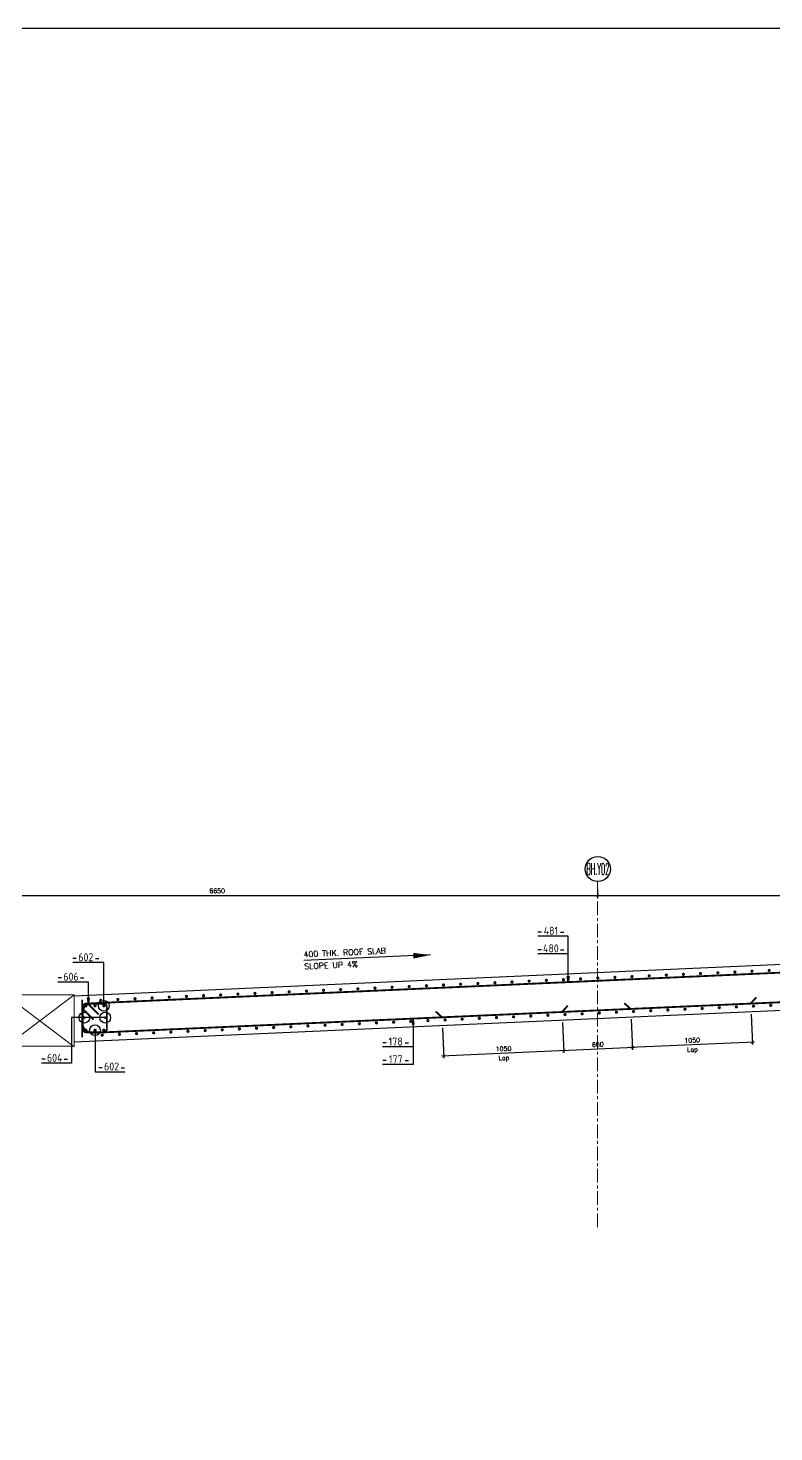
# Model space of a CAD drawing. Extents: x 660761725 to 1323371458, y 2734871439 to 5470067957.
# Drawn here: x 661351420 to 661357941, y 2734883720 to 2734896001 of the extents above; entities that cross this region are included whole.
import ezdxf
from ezdxf.enums import TextEntityAlignment as Align

# ---------------------------------------------------------------- set-up
doc = ezdxf.new("R2010")
doc.units = 0
doc.linetypes.add('AXES', pattern=[1.95, 1.2, -0.25, 0.25, -0.25])
for name, color, linetype in [('_MECh-DIM', 7, 'Continuous'), ('S-ASSOCIATETEXT', 7, 'Continuous'), ('S-AXIS', 20, 'AXES'), ('S-RBAR-T12', 151, 'Continuous'), ('S-RBAR-T20', 10, 'Continuous'), ('S-RDIMO', 8, 'Continuous'), ('S-TXT', 3, 'Continuous')]:
    doc.layers.add(name, color=color, linetype=linetype)
for name, color, linetype, lineweight in [('A-GENM', 7, 'Continuous', 9), ('A-ROOF', 7, 'Continuous', 15), ('S-ARROW', 8, 'Continuous', 13), ('S-GRID', 7, 'Continuous', 9)]:
    doc.layers.add(name, color=color, linetype=linetype, lineweight=lineweight)
doc.styles.add('ARMACAD', font='isocp.shx')
doc.styles.add('ROMANS', font='romans.shx')
doc.styles.add('ROMANT', font='romant')
doc.dimstyles.new('S-DIMI-20', dxfattribs={"dimscale": 20, "dimtxt": 2, "dimasz": 1.5, "dimexe": 1, "dimexo": 1, "dimgap": 1, "dimtad": 1, "dimdec": 0, "dimzin": 12, "dimdsep": 46, "dimtxsty": 'ROMANS', "dimblk": 'ARCHTICK', "dimcen": 0.09, "dimdle": 1, "dimclrd": 8, "dimclre": 8, "dimclrt": 4, "dimadec": 0, "dimazin": 3, "dimtfac": 1, "dimtdec": 0, "dimtix": 1, "dimtmove": 1, "dimatfit": 3, "dimtolj": 1, "dimtzin": 0, "dimarcsym": 0})

# ---------------------------------------------------------------- blocks, each defined once
blk = doc.blocks.new('_ARCHTICK')
at = {"color": 0, "linetype": 'ByBlock', "const_width": 0.15}
blk.add_lwpolyline([(-0.5, -0.5), (0.5, 0.5)], dxfattribs=at)
blk = doc.blocks.new('*D1122')
at = {"layer": '_MECh-DIM', "color": 8, "lineweight": -2, "transparency": 16777216}
for p, q in [((661819894.229437, 2734765055.01807), (661826584.229437, 2734765055.01807)), ((661819914.229437, 2734765105.728748), (661819914.229437, 2734765035.01807)), ((661826564.229437, 2734765105.728748), (661826564.229437, 2734765035.01807))]:
    blk.add_line(p, q, dxfattribs=at)
at = {"layer": '_MECh-DIM', "color": 8, "lineweight": -2, "transparency": 16777216, "xscale": 30, "yscale": 30, "zscale": 30, "rotation": 180}
blk.add_blockref('_ARCHTICK', (661819914.229437, 2734765055.01807), dxfattribs=at)
at = {"layer": '_MECh-DIM', "color": 8, "lineweight": -2, "transparency": 16777216, "xscale": 30, "yscale": 30, "zscale": 30}
blk.add_blockref('_ARCHTICK', (661826564.229437, 2734765055.01807), dxfattribs=at)
at = {"layer": '_MECh-DIM', "color": 4, "transparency": 16777216, "insert": (661823239.229437, 2734765095.01807), "char_height": 40, "width": 19.95440968, "attachment_point": 5, "style": 'ROMANS'}
blk.add_mtext('\\A1;6650', dxfattribs=at)
blk = doc.blocks.new('*D1123')
at = {"layer": '_MECh-DIM', "color": 8, "lineweight": -2, "transparency": 16777216}
for p, q in [((661826544.229437, 2734765055.01807), (661832734.229437, 2734765055.01807)), ((661826564.229437, 2734765105.728748), (661826564.229437, 2734765035.01807)), ((661832714.229437, 2734765105.728748), (661832714.229437, 2734765035.01807))]:
    blk.add_line(p, q, dxfattribs=at)
at = {"layer": '_MECh-DIM', "color": 8, "lineweight": -2, "transparency": 16777216, "xscale": 30, "yscale": 30, "zscale": 30, "rotation": 180}
blk.add_blockref('_ARCHTICK', (661826564.229437, 2734765055.01807), dxfattribs=at)
at = {"layer": '_MECh-DIM', "color": 8, "lineweight": -2, "transparency": 16777216, "xscale": 30, "yscale": 30, "zscale": 30}
blk.add_blockref('_ARCHTICK', (661832714.229437, 2734765055.01807), dxfattribs=at)
at = {"layer": '_MECh-DIM', "color": 4, "transparency": 16777216, "insert": (661829639.229437, 2734765095.01807), "char_height": 40, "width": 19.95440968, "attachment_point": 5, "style": 'ROMANS'}
blk.add_mtext('\\A1;6150', dxfattribs=at)
blk = doc.blocks.new('*U1142')
at = {"layer": 'S-AXIS', "color": 3, "linetype": 'Continuous'}
blk.add_circle((0, 5.5), 5.5, dxfattribs=at)
at = {"layer": 'S-AXIS', "color": 3, "linetype": 'Continuous', "ltscale": 0.5, "style": 'ROMANT', "width": 0.4, "flags": 8}
blk.add_attdef('A', text='', height=5, dxfattribs=at).set_placement((0, 5.5), align=Align.MIDDLE_CENTER)
blk = doc.blocks.new('*D1048')
at = {"layer": '_MECh-DIM', "color": 8, "lineweight": -2, "transparency": 16777216}
for p, q in [((661356692, 2734887330), (661356704, 2734887063)), ((661357741, 2734887376), (661357753, 2734887109)), ((661357772, 2734887130), (661356683, 2734887082))]:
    blk.add_line(p, q, dxfattribs=at)
at = {"layer": '_MECh-DIM', "color": 8, "lineweight": -2, "transparency": 16777216, "xscale": 30, "yscale": 30, "zscale": 30}
for p, rotation in [((661356703, 2734887083), 182.5485008719803), ((661357752, 2734887129), 2.548500871980277)]:
    blk.add_blockref('_ARCHTICK', p, dxfattribs=dict(at, rotation=rotation))
at = {"layer": '_MECh-DIM', "color": 4, "transparency": 16777216, "char_height": 40, "attachment_point": 5, "rotation": 2.5485, "style": 'ROMANS'}
for s, insert in [('\\A1;1050', (661357226, 2734887146)), ('\\A1;Lap', (661357229, 2734887059))]:
    blk.add_mtext(s, dxfattribs=dict(at, insert=insert))
blk = doc.blocks.new('*D1049')
at = {"layer": '_MECh-DIM', "color": 8, "lineweight": -2, "transparency": 16777216}
for p, q in [((661355043, 2734887256), (661355055, 2734886989)), ((661356092, 2734887303), (661356104, 2734887036)), ((661356123, 2734887057), (661355034, 2734887008))]:
    blk.add_line(p, q, dxfattribs=at)
at = {"layer": '_MECh-DIM', "color": 8, "lineweight": -2, "transparency": 16777216, "xscale": 30, "yscale": 30, "zscale": 30}
for p, rotation in [((661355054, 2734887009), 182.5485008719803), ((661356103, 2734887056), 2.548500871980277)]:
    blk.add_blockref('_ARCHTICK', p, dxfattribs=dict(at, rotation=rotation))
at = {"layer": '_MECh-DIM', "color": 4, "transparency": 16777216, "char_height": 40, "attachment_point": 5, "rotation": 2.5485, "style": 'ROMANS'}
for s, insert in [('\\A1;1050', (661355577, 2734887072)), ('\\A1;Lap', (661355581, 2734886986))]:
    blk.add_mtext(s, dxfattribs=dict(at, insert=insert))
blk = doc.blocks.new('*D1050')
at = {"layer": '_MECh-DIM', "color": 8, "lineweight": -2, "transparency": 16777216}
for p, q in [((661356692, 2734887330), (661356704, 2734887063)), ((661356092, 2734887303), (661356104, 2734887036)), ((661356723, 2734887083), (661356083, 2734887055))]:
    blk.add_line(p, q, dxfattribs=at)
at = {"layer": '_MECh-DIM', "color": 8, "lineweight": -2, "transparency": 16777216, "xscale": 30, "yscale": 30, "zscale": 30}
for p, rotation in [((661356703, 2734887083), 2.548500871980277), ((661356103, 2734887056), 182.5485008719803)]:
    blk.add_blockref('_ARCHTICK', p, dxfattribs=dict(at, rotation=rotation))
at = {"layer": '_MECh-DIM', "color": 4, "transparency": 16777216, "insert": (661356401, 2734887109), "char_height": 40, "attachment_point": 5, "rotation": 2.5485, "style": 'ROMANS'}
blk.add_mtext('\\A1;600', dxfattribs=at)
blk = doc.blocks.new('CADF_02')
at = {"color": 0}
blk.add_lwpolyline([(0, 0), (2.5, -0.42), (2.5, 0.42)], close=True, dxfattribs=at)
blk = doc.blocks.new('cadf_11')
for p, q in [((-4.16, 1.17), (-5.64, 1.17)), ((4.16, 1.17), (5.64, 1.17))]:
    blk.add_line(p, q)
at = {"style": 'ARMACAD'}
for tag, p in [('$COM3', (-6.46, -2.82)), ('$COM4', (19.38, -2.81))]:
    blk.add_attdef(tag, text='', height=3.5, dxfattribs=at).set_placement(p, align=Align.BOTTOM_RIGHT)
blk.add_attdef('$REP', text='', height=3.5, dxfattribs=at).set_placement((0, 0), align=Align.CENTER)
blk = doc.blocks.new('The true battle is not fought in light… but in the unseen depths.')
at = {"layer": 'A-GENM', "color": 8}
for p, q in [((661821988.8, 2734764185.9), (661821388.8, 2734764185.9)), ((661821988.8, 2734763731.1), (661821388.8, 2734764185.9)), ((661821988.8, 2734764185.9), (661821388.8, 2734763731.1)), ((661821988.8, 2734763735.9), (661821988.8, 2734764185.9)), ((661821388.8, 2734763735.9), (661821988.8, 2734763735.9))]:
    blk.add_line(p, q, dxfattribs=at)
at = {"layer": 'A-ROOF', "color": 8, "lineweight": 25}
for p, q in [((661835217.3, 2734764764.3), (661821988.8, 2734764175.5)), ((661821988.8, 2734763775), (661835454.4, 2734764374.4))]:
    blk.add_line(p, q, dxfattribs=at)
at = {"layer": 'S-GRID', "color": 8, "linetype": 'AXES', "lineweight": 13, "ltscale": 100}
blk.add_line((661826564.2, 2734762152.8), (661826564.2, 2734765176.4), dxfattribs=at)
ref = blk.add_blockref('*U1142', (661826567.9, 2734765176.4), dxfattribs=dict(at, xscale=20, yscale=20, zscale=20))
ref.add_attrib('A', 'BH.Y02', dxfattribs={"layer": 'S-AXIS', "color": 3, "linetype": 'Continuous', "ltscale": 0.5, "height": 100, "style": 'ROMANT', "width": 0.4}).set_placement((661826567.9, 2734765286.4), align=Align.MIDDLE_CENTER)
at = {"layer": 'S-TXT', "char_height": 50, "attachment_point": 1, "rotation": 2.5485, "style": 'ROMANS'}
for s, insert in [('400 THK. ROOF SLAB', (661823993.7, 2734764565)), ('SLOPE UP 4%', (661824000.2, 2734764458.8))]:
    blk.add_mtext(s, dxfattribs=dict(at, insert=insert))
at = {"layer": '_MECh-DIM', "color": 8}
for base, p1, p2, picture, middle in [((661826564.2, 2734765055), (661819914.2, 2734765125.7), (661826564.2, 2734765125.7), '*D1122', (661823239.2, 2734765095)), ((661832714.2, 2734765055), (661826564.2, 2734765125.7), (661832714.2, 2734765125.7), '*D1123', (661829639.2, 2734765095))]:
    dim = blk.add_linear_dim(base=base, p1=p1, p2=p2, dimstyle='S-DIMI-20', dxfattribs=at)
    dim.commit()
    dim.dimension.update_dxf_attribs({"geometry": picture, "text_midpoint": middle})
at = {"layer": 'S-ARROW'}
blk.add_leader([(661825104.6, 2734764534.4), (661823995.8, 2734764485)], dimstyle='S-DIMI-20', override={"dimasz": 7.5, "dimgap": 1, "dimtad": 0}, dxfattribs=at)

msp = doc.modelspace()

# ---------------------------------------------------------------- linework, layer by layer
msp.add_lwpolyline([(661306114.56502104, 2734896001), (661439313.56502104, 2734896001), (661439313.56502104, 2734871439), (661306114.56502104, 2734871439)], close=True)
at = {"layer": 'S-RBAR-T12', "linetype": 'Continuous', "const_width": 16}
msp.add_lwpolyline([(661351991.08500814, 2734887327.05759621), (661351906.23219442, 2734887411.91040897, -0.6681786379), (661351928.85961139, 2734887466.53782701), (661352076.85961139, 2734887466.53782701, -0.4142135624), (661352108.85961139, 2734887434.53782701), (661352108.85961139, 2734887247.57455921, -0.4142135624), (661352076.85961139, 2734887215.57455921), (661351928.85961139, 2734887215.57455921, -0.4142135624), (661351896.85961139, 2734887247.57455921), (661351896.85961139, 2734887434.53782701, -0.6681786379), (661351951.48702848, 2734887457.1652441), (661352036.3398422, 2734887372.3124299)], format="xyb", dxfattribs=at)
at = {"layer": 'S-RBAR-T12', "const_width": 16}
for points in [[(661351915.11024737, 2734887344.37119389, -1), (661351908.11024737, 2734887344.37119389, -1)], [(661352090.60897553, 2734887344.37119389, 1), (661352097.60897553, 2734887344.37119389, 1)]]:
    msp.add_lwpolyline(points, format="xyb", close=True, dxfattribs=at)
at = {"layer": 'S-RBAR-T20', "const_width": 16}
for points in [[(661351893.13360608, 2734887501.65701103), (661351893.13360608, 2734887300.8420248, 0.4273022007), (661351986.87434578, 2734887211.18079281), (661365155.93155742, 2734887797.32352018, 0.3520562962), (661365240.36197674, 2734887871.59771919), (661365280.96532571, 2734888104.92367983)], [(661365053.73738158, 2734886820.42680788), (661365251.15421343, 2734887954.87770796, 0.4792283158), (661365161.8312887, 2734888056.41460323), (661351978.89286649, 2734887469.654037, 0.4012449503), (661351893.1336062, 2734887379.992805), (661351893.1336062, 2734887171.18841314)]]:
    msp.add_lwpolyline(points, format="xyb", dxfattribs=at)
for points in [[(661356394.61082673, 2734887689.454813, -1), (661356406.31436384, 2734887690.4987092, -1)], [(661356544.46246767, 2734887696.12457323, -1), (661356556.16600478, 2734887697.16846895, -1)], [(661356694.31410873, 2734887702.79433298, -1), (661356706.01764584, 2734887703.83822918, -1)], [(661356844.16574967, 2734887709.46409321, -1), (661356855.86928678, 2734887710.50798893, -1)], [(661356994.01739061, 2734887716.13385296, -1), (661357005.72092772, 2734887717.17774916, -1)], [(661357143.86903155, 2734887722.80361319, -1), (661357155.57256866, 2734887723.84750891, -1)], [(661357293.72067261, 2734887729.47337294, -1), (661357305.42420971, 2734887730.51726913, -1)], [(661357443.57231355, 2734887736.14313316, -1), (661357455.27585065, 2734887737.18702793, -1)], [(661357593.42395449, 2734887742.81289196, -1), (661357605.12749159, 2734887743.85678816, -1)], [(661357743.27559555, 2734887749.48265314, -1), (661357754.97913265, 2734887750.52654791, -1)], [(661357893.12723649, 2734887756.15241194, -1), (661357904.83077359, 2734887757.19630814, -1)], [(661353547.42964816, 2734887562.72937584, -1), (661353559.13318527, 2734887563.77327204, -1)], [(661353697.2812891, 2734887569.39913607, -1), (661353708.98482621, 2734887570.44303083, -1)], [(661353847.13293016, 2734887576.06889582, -1), (661353858.83646727, 2734887577.11279202, -1)], [(661353996.9845711, 2734887582.73865604, -1), (661354008.68810821, 2734887583.78255081, -1)], [(661354146.83621204, 2734887589.40841484, -1), (661354158.53974915, 2734887590.45231104, -1)], [(661354296.6878531, 2734887596.07817507, -1), (661354308.3913902, 2734887597.12207079, -1)], [(661354446.53949404, 2734887602.74793482, -1), (661354458.24303114, 2734887603.79183102, -1)], [(661354596.39113498, 2734887609.41769505, -1), (661354608.09467208, 2734887610.46159077, -1)], [(661354746.24277604, 2734887616.0874548, -1), (661354757.94631314, 2734887617.13135099, -1)], [(661354896.09441698, 2734887622.75721502, -1), (661354907.79795408, 2734887623.80110979, -1)], [(661355045.94605792, 2734887629.42697477, -1), (661355057.64959502, 2734887630.47087002, -1)], [(661355195.79769897, 2734887636.096735, -1), (661355207.50123608, 2734887637.14062977, -1)], [(661355345.64933991, 2734887642.7664938, -1), (661355357.35287702, 2734887643.81039, -1)], [(661355495.50098085, 2734887649.43625498, -1), (661355507.20451796, 2734887650.48015022, -1)], [(661355645.35262179, 2734887656.10601377, -1), (661355657.0561589, 2734887657.14990997, -1)], [(661355795.20426285, 2734887662.775774, -1), (661355806.90779996, 2734887663.8196702, -1)], [(661355945.05590379, 2734887669.44553423, -1), (661355956.7594409, 2734887670.489429, -1)], [(661356094.90754473, 2734887676.11529398, -1), (661356106.61108184, 2734887677.15919018, -1)], [(661356244.75918579, 2734887682.78505421, -1), (661356256.4627229, 2734887683.82894897, -1)], [(661352048.91323841, 2734887496.03177691, -1), (661352060.61677551, 2734887497.0756731, -1)], [(661352198.76487935, 2734887502.70153713, -1), (661352210.46841645, 2734887503.7454319, -1)], [(661352348.6165204, 2734887509.37129688, -1), (661352360.32005751, 2734887510.41519308, -1)], [(661352498.46816134, 2734887516.04105711, -1), (661352510.17169845, 2734887517.08495188, -1)], [(661352648.31980228, 2734887522.71081591, -1), (661352660.02333939, 2734887523.7547121, -1)], [(661352798.17144334, 2734887529.38057709, -1), (661352809.87498045, 2734887530.42447186, -1)], [(661352948.02308428, 2734887536.05033588, -1), (661352959.72662139, 2734887537.09423208, -1)], [(661353097.87472522, 2734887542.72009611, -1), (661353109.57826233, 2734887543.76399183, -1)], [(661353247.72636628, 2734887549.38985586, -1), (661353259.42990339, 2734887550.43375206, -1)], [(661353397.57800722, 2734887556.05961609, -1), (661353409.28154433, 2734887557.10351181, -1)], [(661357756.83967447, 2734887444.73427486, 1), (661357768.58967447, 2734887444.73427486, 1)], [(661357906.69131541, 2734887451.40403509, 1), (661357918.44131541, 2734887451.40403509, 1)], [(661354909.6584959, 2734887318.00883722, 1), (661354921.4084959, 2734887318.00883722, 1)], [(661355059.51013684, 2734887324.67859697, 1), (661355071.26013684, 2734887324.67859697, 1)], [(661355209.3617779, 2734887331.3483572, 1), (661355221.1117779, 2734887331.3483572, 1)], [(661355359.21341884, 2734887338.018116, 1), (661355370.96341884, 2734887338.018116, 1)], [(661355509.06505978, 2734887344.68787718, 1), (661355520.81505978, 2734887344.68787718, 1)], [(661355658.91670072, 2734887351.35763597, 1), (661355670.66670072, 2734887351.35763597, 1)], [(661355808.76834178, 2734887358.0273962, 1), (661355820.51834178, 2734887358.0273962, 1)], [(661355958.61998272, 2734887364.69715595, 1), (661355970.36998272, 2734887364.69715595, 1)], [(661356108.47162366, 2734887371.36691618, 1), (661356120.22162366, 2734887371.36691618, 1)], [(661356258.32326472, 2734887378.03667593, 1), (661356270.07326472, 2734887378.03667593, 1)], [(661356408.17490566, 2734887384.70643616, 1), (661356419.92490566, 2734887384.70643616, 1)], [(661356558.0265466, 2734887391.37619495, 1), (661356569.7765466, 2734887391.37619495, 1)], [(661356707.87818766, 2734887398.04595613, 1), (661356719.62818766, 2734887398.04595613, 1)], [(661356857.7298286, 2734887404.71571493, 1), (661356869.4798286, 2734887404.71571493, 1)], [(661357007.58146954, 2734887411.38547516, 1), (661357019.33146954, 2734887411.38547516, 1)], [(661357157.43311048, 2734887418.05523491, 1), (661357169.18311048, 2734887418.05523491, 1)], [(661357307.28475153, 2734887424.72499514, 1), (661357319.03475153, 2734887424.72499514, 1)], [(661357457.13639247, 2734887431.39475489, 1), (661357468.88639247, 2734887431.39475489, 1)], [(661357606.98803341, 2734887438.06451511, 1), (661357618.73803341, 2734887438.06451511, 1)], [(661352212.32895827, 2734887197.95315886, 1), (661352224.07895827, 2734887197.95315886, 1)], [(661352362.18059933, 2734887204.62291908, 1), (661352373.93059933, 2734887204.62291908, 1)], [(661352512.03224027, 2734887211.29267883, 1), (661352523.78224027, 2734887211.29267883, 1)], [(661352661.88388121, 2734887217.96243906, 1), (661352673.63388121, 2734887217.96243906, 1)], [(661352811.73552227, 2734887224.63219881, 1), (661352823.48552227, 2734887224.63219881, 1)], [(661352961.58716321, 2734887231.30195904, 1), (661352973.33716321, 2734887231.30195904, 1)], [(661353111.43880415, 2734887237.97171783, 1), (661353123.18880415, 2734887237.97171783, 1)], [(661353261.29044521, 2734887244.64147806, 1), (661353273.04044521, 2734887244.64147806, 1)], [(661353411.14208615, 2734887251.31123781, 1), (661353422.89208615, 2734887251.31123781, 1)], [(661353560.99372709, 2734887257.98099804, 1), (661353572.74372709, 2734887257.98099804, 1)], [(661353710.84536803, 2734887264.65075779, 1), (661353722.59536803, 2734887264.65075779, 1)], [(661353860.69700909, 2734887271.32051802, 1), (661353872.44700909, 2734887271.32051802, 1)], [(661354010.54865003, 2734887277.99027777, 1), (661354022.29865003, 2734887277.99027777, 1)], [(661354160.40029097, 2734887284.66003799, 1), (661354172.15029097, 2734887284.66003799, 1)], [(661354310.25193202, 2734887291.32979679, 1), (661354322.00193202, 2734887291.32979679, 1)], [(661354460.10357296, 2734887297.99955702, 1), (661354471.85357296, 2734887297.99955702, 1)], [(661354609.9552139, 2734887304.66931677, 1), (661354621.7052139, 2734887304.66931677, 1)], [(661354759.80685496, 2734887311.339077, 1), (661354771.55685496, 2734887311.339077, 1)], [(661352062.47731733, 2734887191.28339911, 1), (661352074.22731733, 2734887191.28339911, 1)]]:
    msp.add_lwpolyline(points, format="xyb", close=True, dxfattribs=at)
at = {"layer": 'S-RBAR-T20', "linetype": 'Continuous', "const_width": 16}
for points in [[(661351918.53204668, 2734887448.08074093, 1), (661351930.28204668, 2734887448.08074093, 1)], [(661351999.06938493, 2734887448.06281519, 1), (661352010.81938493, 2734887448.06281519, 1)], [(661352075.685467, 2734887448.08074093, 1), (661352087.435467, 2734887448.08074093, 1)], [(661351918.53204668, 2734887234.03164387, -1), (661351930.28204668, 2734887234.03164387, -1)], [(661351999.06938493, 2734887234.04957104, -1), (661352010.81938493, 2734887234.04957104, -1)], [(661352075.685467, 2734887234.03164387, -1), (661352087.435467, 2734887234.03164387, -1)]]:
    msp.add_lwpolyline(points, format="xyb", close=True, dxfattribs=at)
at = {"layer": 'S-RBAR-T20', "const_width": 16}
for points in [[(661356088.3660779, 2734887393.73742104), (661356139.12350929, 2734887449.22366381)], [(661356687.7726506, 2734887420.4164381), (661356632.28640783, 2734887471.17387009)], [(661357736.73423016, 2734887467.10478401), (661357787.49166155, 2734887522.59102678)], [(661355039.40470159, 2734887347.04908419), (661354983.91845882, 2734887397.80651617)]]:
    msp.add_lwpolyline(points, dxfattribs=at)
at = {"layer": 'S-RDIMO'}
for p, q in [((661356142.23056328, 2734888057.10592604), (661355875.83176947, 2734888057.10592604)), ((661356142.23056328, 2734887654.96040106), (661356142.23056328, 2734888057.10592604)), ((661356142.23056328, 2734887903.10592604), (661355875.83176947, 2734887903.10592604)), ((661351946.5174855, 2734887655.68335199), (661351680.11869168, 2734887655.68335199)), ((661351946.5174855, 2734887466.53782701), (661351946.5174855, 2734887655.68335199)), ((661354785.54826915, 2734887335.74721718), (661354785.54826915, 2734886933.6016922)), ((661354785.54826915, 2734887087.6016922), (661354519.14947534, 2734887087.6016922)), ((661354785.54826915, 2734886933.6016922), (661354519.14947534, 2734886933.6016922))]:
    msp.add_line(p, q, dxfattribs=at)
for points in [[(661352081.560467, 2734887448.08074093), (661352081.560467, 2734887825.84079599), (661351809.67090583, 2734887825.84079599)], [(661352094.10897553, 2734887344.37119389), (661351800.5174855, 2734887344.37119389), (661351800.5174855, 2734886945.84079599), (661351537.5174855, 2734886945.84079599)], [(661352004.94438493, 2734887234.04957104), (661352004.94438493, 2734886869.84079599), (661352264.5174855, 2734886869.84079599)]]:
    msp.add_lwpolyline(points, dxfattribs=at)
at = {"layer": 'S-RDIMO', "color": 3}
for centre in [(661352081.560467, 2734887448.08074093), (661351911.61024737, 2734887344.37119389), (661352094.10897553, 2734887344.37119389), (661352004.94438493, 2734887234.04957104)]:
    msp.add_circle(centre, 47.17419314, dxfattribs=at)

# ---------------------------------------------------------------- block references
at = {"layer": 'S-ASSOCIATETEXT'}
ref = msp.add_blockref('cadf_11', (661355990.64223731, 2734888069.06426477), dxfattribs=dict(at, xscale=20, yscale=20, zscale=20))
ref.add_attrib('$REP', '481', dxfattribs={"height": 70, "style": 'ARMACAD', "flags": 2}).set_placement((661355990.64223731, 2734888069.06426477), align=Align.CENTER)
ref = msp.add_blockref('cadf_11', (661355990.64223731, 2734887915.06426477), dxfattribs=dict(at, xscale=20, yscale=20, zscale=20))
ref.add_attrib('$REP', '480', dxfattribs={"height": 70, "style": 'ARMACAD', "flags": 2}).set_placement((661355990.64223731, 2734887915.06426477), align=Align.CENTER)
ref = msp.add_blockref('cadf_11', (661351924.48137367, 2734887837.79913521), dxfattribs=dict(at, xscale=20, yscale=20, zscale=20))
ref.add_attrib('$REP', '602', dxfattribs={"height": 70, "style": 'ARMACAD', "flags": 2}).set_placement((661351924.48137367, 2734887837.79913521), align=Align.CENTER)
ref = msp.add_blockref('cadf_11', (661351794.92915952, 2734887667.64169121), dxfattribs=dict(at, xscale=20, yscale=20, zscale=20))
ref.add_attrib('$REP', '606', dxfattribs={"height": 70, "style": 'ARMACAD', "flags": 2}).set_placement((661351794.92915952, 2734887667.64169121), align=Align.CENTER)
ref = msp.add_blockref('cadf_11', (661354633.95994318, 2734887099.56003094), dxfattribs=dict(at, xscale=20, yscale=20, zscale=20))
ref.add_attrib('$REP', '178', dxfattribs={"height": 70, "style": 'ARMACAD', "flags": 2}).set_placement((661354633.95994318, 2734887099.56003094), align=Align.CENTER)
ref = msp.add_blockref('cadf_11', (661351652.32795334, 2734886957.79913521), dxfattribs=dict(at, xscale=20, yscale=20, zscale=20))
ref.add_attrib('$REP', '604', dxfattribs={"height": 70, "style": 'ARMACAD', "flags": 2}).set_placement((661351652.32795334, 2734886957.79913521), align=Align.CENTER)
ref = msp.add_blockref('cadf_11', (661354633.95994318, 2734886945.56003094), dxfattribs=dict(at, xscale=20, yscale=20, zscale=20))
ref.add_attrib('$REP', '177', dxfattribs={"height": 70, "style": 'ARMACAD', "flags": 2}).set_placement((661354633.95994318, 2734886945.56003094), align=Align.CENTER)
ref = msp.add_blockref('cadf_11', (661352149.70701766, 2734886881.79913521), dxfattribs=dict(at, xscale=-20, yscale=20, zscale=20))
ref.add_attrib('$REP', '602', dxfattribs={"height": 70, "style": 'ARMACAD', "flags": 2}).set_placement((661352149.70701766, 2734886881.79913521), align=Align.CENTER)
at = {"layer": 'S-AXIS'}
msp.add_blockref('The true battle is not fought in light… but in the unseen depths.', (-470166.43497896, 123358), dxfattribs=at)
at = {"layer": 'S-RDIMO', "yscale": 20, "zscale": 20, "rotation": 270}
for p, xscale in [((661356142.23056328, 2734887654.96040106), -20), ((661351946.5174855, 2734887466.53782701), -20), ((661354785.54826915, 2734887335.74721718), 20)]:
    msp.add_blockref('CADF_02', p, dxfattribs=dict(at, xscale=xscale))

# ---------------------------------------------------------------- dimensions: what is measured, and where the dimension line sits
at = {"layer": '_MECh-DIM', "color": 8}
dim = msp.add_linear_dim(base=(661356103.40470159, 2734887055.86008501), p1=(661356690.91857719, 2734887349.73596716), p2=(661356091.51201439, 2734887323.05691385), angle=2.548500872, dimstyle='S-DIMI-20', dxfattribs=at)
dim.commit()
dim.dimension.update_dxf_attribs({"geometry": '*D1050', "text_midpoint": (661356401.32938075, 2734887109.16004181)})
for base, p1, p2, picture, middle in [((661356702.81126487, 2734887082.53912401), (661357739.8801651, 2734887396.42431402), (661356690.91857719, 2734887349.73596716), '*D1048', (661357227.29205942, 2734887105.883286)), ((661355054.4433161, 2734887009.171772), (661356091.51201439, 2734887323.05691385), (661355042.55063033, 2734887276.36856699), '*D1049', (661355578.92400885, 2734887032.51592922))]:
    dim = msp.add_linear_dim(base=base, p1=p1, p2=p2, angle=2.548500872, text='<>\\XLap', dimstyle='S-DIMI-20', dxfattribs=at)
    dim.commit()
    dim.dimension.update_dxf_attribs({"geometry": picture, "text_midpoint": middle})

doc.saveas('drawing.dxf')
